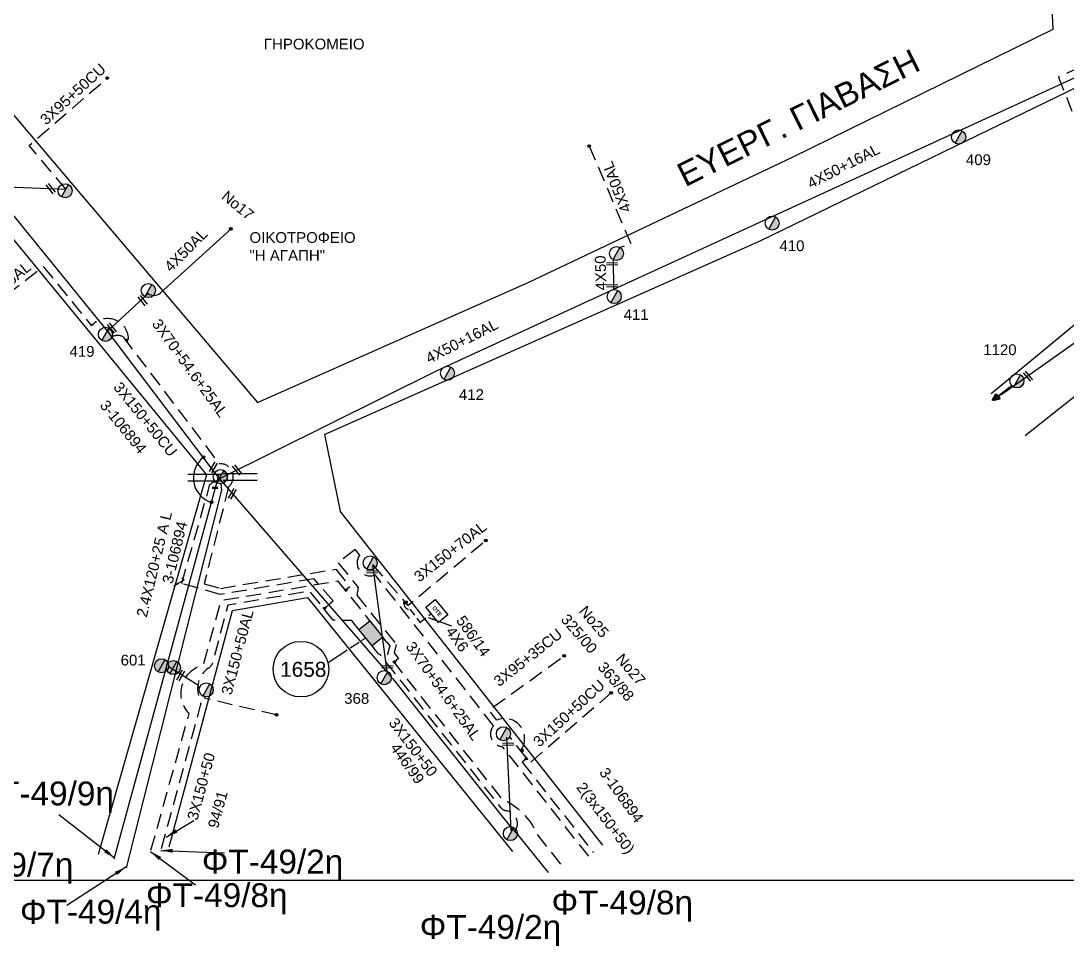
# Model space of a CAD drawing. Header units: millimetres. Extents: x 5010 to 7184, y -101 to 935.
# Drawn here: x 5978.7 to 6154.1, y -100.7 to 54.3 of the extents above; entities that cross this region are included whole.
import ezdxf
from ezdxf.enums import TextEntityAlignment as Align

# ---------------------------------------------------------------- set-up
doc = ezdxf.new("R2010")
doc.units = ezdxf.units.MM
doc.linetypes.add('DASHED', pattern=[19.05, 12.7, -6.35])
for name, color, linetype in [('Link Box 4 Διευθύνσεων', 7, 'Continuous'), ('Pillar OTE', 7, 'Continuous'), ('Γέφυρες Εναερίου Δικτύου', 7, 'Continuous'), ('Γυμνά εναέρια ΧΤ (3Φ)   4x50AL', 7, 'Continuous'), ('Γυμνά εναέρια ΧΤ και ΦΟΠ (3Φ)   4x50+16AL', 7, 'Continuous'), ('Επίτονοι', 7, 'Continuous'), ('Επιγραφές - Σχήματα', 7, 'Continuous'), ('Καλώδια ΧΤ   3x150+50AL', 7, 'DASHED'), ('Καλώδια ΧΤ   3x150+50CU', 7, 'DASHED'), ('Καλώδια ΧΤ   3x150+70AL', 7, 'DASHED'), ('Καλώδια ΧΤ   3x95+35CU', 7, 'DASHED'), ('Καλώδια ΧΤ   3x95+50CU', 7, 'DASHED'), ('Καλώδια ΧΤ   4x50AL', 7, 'DASHED'), ('Μηχανική τομή', 7, 'Continuous'), ('Στύλος Ξύλινος', 7, 'Continuous'), ('Στύλος Ξύλινος @ 1', 7, 'Continuous'), ('Στύλος ΦΜ', 7, 'Continuous'), ('Στύλος ΦΜ @ 1', 7, 'Continuous'), ('Συνδέσεις', 7, 'Continuous'), ('Συνεστραμμένα ΧΤ   3x70+54.6+25AL', 7, 'SYN_LINE'), ('Συνεστραμμένα ΧΤ   4x120+25AL', 7, 'SYN_LINE'), ('Τομή', 7, 'Continuous'), ('Υπόβαθρο ΔΕΗ', 7, 'Continuous'), ('Υπόγεια καλώδια Παροχών ΧΤ   4x6', 7, 'DASHED')]:
    doc.layers.add(name, color=color, linetype=linetype)
doc.styles.get("Standard").update_dxf_attribs({"font": 'arial.ttf'})
doc.linetypes.add('SYN_LINE', pattern='A,0.5,-0.0001,["/\\/\\/\\/",Standard,S=0.1,R=0,X=0,Y=-0.05],-0.25', length=0.7501)
doc.dimstyles.new('ISO-25', dxfattribs={"dimtxt": 2.5, "dimasz": 2.5, "dimexe": 1.25, "dimexo": 0.625, "dimtad": 1, "dimtxsty": 'Standard', "dimcen": 2.5, "dimaunit": 2, "dimazin": 0, "dimtfac": 1, "dimtmove": 0, "dimatfit": 3, "dimfxl": 1, "dimarcsym": 0})

# ---------------------------------------------------------------- blocks, each defined once
blk = doc.blocks.new('ΥΠΑΡΧΩΝ ΤΣΙΜΕΝΤΕΝΙΟΣ ΣΤΥΛΟΣ')
at = {"layer": 'Στύλος ΦΜ'}
blk.add_hatch(color=256, dxfattribs=at).paths.add_polyline_path([(-1.29, -2.28, 0.574793), (2.62, 0, 0.268822), (1.3, 2.27)])
blk.add_line((-1.29, -2.28), (1.3, 2.27), dxfattribs=at)
blk.add_circle((0, 0), 2.62, dxfattribs=at)
at = {"layer": 'Στύλος ΦΜ', "flags": 4}
for tag, p in [('ΑΡΙΘΜΟΣ', (-4.68, 8.05)), ('ΤΥΠΟΣ', (-4.91, 3.03))]:
    blk.add_attdef(tag, p, '', height=4, dxfattribs=at)
blk = doc.blocks.new('ΤΟΜΗ')
at = {"layer": 'Τομή', "ltscale": 40}
for p, q in [((-5.68, 0), (5.68, 0)), ((5.68, -2.33), (-5.68, -2.33))]:
    blk.add_line(p, q, dxfattribs=at)
blk = doc.blocks.new('ΕΠΙΤΟΝΟΣ')
at = {"layer": 'Επίτονοι', "lineweight": 40, "ltscale": 40}
blk.add_hatch(color=256, dxfattribs=at).paths.add_polyline_path([(-1.13, 6.47), (0, 9.1), (1.13, 6.47)])
for p, q in [((-1.13, 6.47), (0, 9.1)), ((0, 9.1), (1.13, 6.47)), ((1.13, 6.47), (-1.13, 6.47)), ((-1.13, 6.47), (0, 6.47)), ((0, 6.47), (0, 0))]:
    blk.add_line(p, q, dxfattribs=at)
blk = doc.blocks.new('ΥΠΑΡΧΩΝ ΞΥΛΙΝΟΣ ΣΤΥΛΟΣ')
at = {"layer": 'Στύλος Ξύλινος'}
h = blk.add_hatch(color=7, dxfattribs=at)
h.paths.add_polyline_path([(-2.62, 0, 0.270008), (-1.29, -2.28), (1.3, 2.27, 0.576266)])
h.paths.add_polyline_path([(-1.29, -2.28, 0.574793), (2.62, 0, 0.268822), (1.3, 2.27)])
at = {"layer": 'Στύλος Ξύλινος', "color": 7}
blk.add_line((-1.29, -2.28), (1.3, 2.27), dxfattribs=at)
blk.add_circle((0, 0), 2.62, dxfattribs=at)
at = {"layer": 'Στύλος Ξύλινος', "flags": 4}
for tag, p in [('ΑΡΙΘΜΟΣ', (-4.91, 8.6)), ('ΤΥΠΟΣ', (-4.85, 3.39))]:
    blk.add_attdef(tag, p, '', height=4, dxfattribs=at)
blk = doc.blocks.new('ΜΗΧΑΝΙΚΗ ΤΟΜΗ')
at = {"layer": 'Μηχανική τομή', "ltscale": 40}
for p, q in [((-1.89, 0.78), (1.89, 0.78)), ((1.89, 0), (-1.89, 0))]:
    blk.add_line(p, q, dxfattribs=at)
blk = doc.blocks.new('_ΣΥΝΔΕΣΗ')
at = {"layer": 'Συνδέσεις', "linetype": 'SYN_LINE', "ltscale": 40}
blk.add_hatch(color=256, dxfattribs=at).paths.add_polyline_path([(0.5, -0.01, 1), (-0.5, -0.01, 1)])
at = {"layer": 'Συνδέσεις'}
blk.add_circle((0, -0.01), 0.5, dxfattribs=at)
blk = doc.blocks.new('LINK BOX 4 ΑΝΑΧΩΡΗΣΕΩΝ')
at = {"layer": 'Link Box 4 Διευθύνσεων', "ltscale": 40}
blk.add_hatch(color=256, dxfattribs=at).paths.add_polyline_path([(-3.54, 0), (-3.54, -4.67), (3.54, -4.67), (3.54, 0)])
for p, q in [((-3.54, 0), (-5.33, 0)), ((5.33, 0), (3.54, 0)), ((-3.54, -4.67), (-5.33, -4.67)), ((5.33, -4.67), (3.54, -4.67))]:
    blk.add_line(p, q, dxfattribs=at)
blk.add_lwpolyline([(-3.54, -4.67), (-3.54, 0), (3.54, 0), (3.54, -4.67)], close=True, dxfattribs=at)
blk = doc.blocks.new('PILLAR ΟΤΕ')
at = {"layer": 'Pillar OTE', "ltscale": 40}
blk.add_lwpolyline([(-3.31, 2.02), (3.39, 2.02), (3.39, -1.99), (-3.31, -1.99)], close=True, dxfattribs=at)
at = {"layer": 'Pillar OTE', "insert": (-1.81, 0.71), "char_height": 1.3575, "width": 109.961, "attachment_point": 1}
blk.add_mtext('{\\fArial|b1|i0|c161|p34;OTE}', dxfattribs=at)
blk = doc.blocks.new('TSONTA XT1')
at = {"ltscale": 40}
h = blk.add_hatch(color=256, dxfattribs=at)
h.dxf.hatch_style = 1
h.paths.add_polyline_path([(595.96, 2487.66), (597.07, 2488.77), (595.96, 2489.87), (594.85, 2488.77)])
blk.add_lwpolyline([(594.85, 2488.77), (595.96, 2489.87), (597.07, 2488.77), (595.96, 2487.66)], close=True, dxfattribs=at)

msp = doc.modelspace()

# ---------------------------------------------------------------- hatches: boundary and pattern name
at = {"layer": 'Pillar OTE', "ltscale": 40}
h = msp.add_hatch(color=256, dxfattribs=at)
h.dxf.hatch_style = 1
h.paths.add_polyline_path([(5996.43, 0.55), (5996.69, 1.04), (5996.15, 0.93)])
h = msp.add_hatch(color=256, dxfattribs=at)
h.dxf.hatch_style = 1
h.paths.add_polyline_path([(6033.19, -41.31), (6033.45, -40.83), (6032.91, -40.94)])
h = msp.add_hatch(color=256, dxfattribs=at)
h.dxf.hatch_style = 1
h.paths.add_polyline_path([(6029.63, -44.36), (6029.89, -43.88), (6029.35, -43.99)])
h = msp.add_hatch(color=256, dxfattribs=at)
h.dxf.hatch_style = 1
h.paths.add_polyline_path([(6041.36, -53.37), (6041.61, -52.88), (6041.07, -53)])
h = msp.add_hatch(color=256, dxfattribs=at)
h.dxf.hatch_style = 1
h.paths.add_polyline_path([(6063.35, -69.1), (6063.1, -69.59), (6063.65, -69.46)])

# ---------------------------------------------------------------- linework, layer by layer
at = {"color": 7, "linetype": 'Continuous', "ltscale": 0.05}
msp.add_arc((6011.93, -22.25), 4.33, 128.0221, 252.421, dxfattribs=at)
at = {"layer": 'Pillar OTE', "ltscale": 40}
for points in [[(5996.15, 0.93), (5996.69, 1.04), (5996.43, 0.55), (5996.15, 0.93)], [(6032.91, -40.94), (6033.45, -40.83), (6033.19, -41.31), (6032.91, -40.94)], [(6029.35, -43.99), (6029.89, -43.88), (6029.63, -44.36), (6029.35, -43.99)], [(6041.07, -53), (6041.61, -52.88), (6041.36, -53.37), (6041.07, -53)], [(6063.65, -69.46), (6063.1, -69.59), (6063.35, -69.1), (6063.65, -69.46)]]:
    msp.add_lwpolyline(points, dxfattribs=at)
at = {"layer": 'Γέφυρες Εναερίου Δικτύου', "color": 27, "linetype": 'SYN_LINE', "ltscale": 10}
msp.add_line((5993.11, 2.21), (6000, 8.63), dxfattribs=at)
at = {"layer": 'Γέφυρες Εναερίου Δικτύου', "color": 62, "linetype": 'DASHED', "ltscale": 0.2, "flags": 128}
msp.add_lwpolyline([(6021.55, -61.98), (6009.61, -59.25), (6009.28, -58.67)], dxfattribs=at)
at = {"layer": 'Γέφυρες Εναερίου Δικτύου', "color": 62, "linetype": 'SYN_LINE', "ltscale": 15, "flags": 128}
msp.add_lwpolyline([(6060.88, -81.45), (6060.15, -65.7)], dxfattribs=at)
at = {"layer": 'Γέφυρες Εναερίου Δικτύου', "color": 27, "linetype": 'SYN_LINE', "ltscale": 20}
msp.add_arc((6001, 9.95), 1.65, 232.8816, 309.2374, dxfattribs=at)
at = {"layer": 'Γυμνά εναέρια ΧΤ (3Φ)   4x50AL', "color": 1, "linetype": 'DASHED', "ltscale": 0.2, "flags": 128}
msp.add_lwpolyline([(6073.96, 33.34), (6080.95, 16.91), (6079.12, 16.35)], dxfattribs=at)
at = {"layer": 'Γυμνά εναέρια ΧΤ (3Φ)   4x50AL', "color": 1, "flags": 128}
msp.add_lwpolyline([(6077.95, 14.31), (6078.01, 9.28)], dxfattribs=at)
at = {"layer": 'Γυμνά εναέρια ΧΤ και ΦΟΠ (3Φ)   4x50+16AL', "color": 1, "flags": 128}
msp.add_lwpolyline([(6160.71, 47.25), (6078.01, 9.28), (6048.42, -4.36), (6011.98, -22.43)], dxfattribs=at)
at = {"layer": 'Επιγραφές - Σχήματα', "color": 1, "linetype": 'SYN_LINE', "ltscale": 10}
msp.add_line((6061.22, -81.17), (6067.05, -88.38), dxfattribs=at)
at = {"layer": 'Επιγραφές - Σχήματα'}
msp.add_lwpolyline([(5045.81, 913.83), (7035.6, 913.83), (7035.6, -89.73), (5045.81, -89.73)], close=True, dxfattribs=at)
at = {"layer": 'Επιγραφές - Σχήματα', "linetype": 'Continuous', "ltscale": 0.2}
msp.add_circle((6025.63, -54.33), 4.66, dxfattribs=at)
at = {"layer": 'Καλώδια ΧΤ   3x150+50AL', "color": 7, "linetype": 'DASHED', "ltscale": 0.2}
for points in [[(5993.95, 1.34, -0.268972), (5995.83, 1.35), (6011.93, -19.9, -0.734508), (6013.5, -23.75), (6009.41, -40.02), (6012.16, -40.79), (6031.48, -37.57), (6033.84, -40.51), (6033.45, -40.83)], [(6029.89, -43.88), (6031.03, -42.89), (6027.83, -39.19), (6012.1, -41.81), (6005.65, -39.97), (6010.38, -23.41, -0.258144), (6011.35, -22.97)], [(6073.87, -85.69), (6059.43, -67.32, -0.625174), (6057.93, -63.8), (6038.09, -38.53, -0.765661), (6035.49, -35.22), (6034.73, -34.25), (6031.9, -36.49), (6035.25, -40.65), (6034.99, -41.93), (6041.61, -50.17), (6041.25, -51.61), (6042, -52.56), (6041.61, -52.88)]]:
    msp.add_lwpolyline(points, format="xyb", dxfattribs=at)
at = {"layer": 'Καλώδια ΧΤ   3x150+50AL', "color": 133, "linetype": 'DASHED', "ltscale": 0.2, "flags": 128}
for points in [[(6000.49, -84.68), (6006.9, -61.77, -0.57448), (6009.3, -53.59), (6012.27, -42.8), (6031.79, -39.55), (6036.6, -45.52)], [(6039.94, -49.68), (6040.52, -50.4), (6040.16, -51.84), (6059.27, -76.05, -0.198729), (6065.17, -81.99), (6069.7, -87.7)]]:
    msp.add_lwpolyline(points, format="xyb", dxfattribs=at)
at = {"layer": 'Καλώδια ΧΤ   3x150+50AL', "color": 1, "ltscale": 0.2, "flags": 128}
for points in [[(6034.78, -46.99), (6034.15, -46.2), (6031.05, -46.11), (6027.12, -41.25), (6013.36, -43.62), (6010.87, -53.11, -0.182476), (6010.11, -54.19, 0.364596), (6008.67, -59.23, -0.196634), (6008.71, -60.62), (6002.15, -84.7)], [(6061.37, -81.59, 0.615963), (6060.03, -78.07, -0.23556), (6059.15, -77.51), (6038.93, -51.89), (6038.67, -51.83), (6038.12, -51.14)]]:
    msp.add_lwpolyline(points, format="xyb", dxfattribs=at)
at = {"layer": 'Καλώδια ΧΤ   3x150+50AL', "color": 7, "linetype": 'DASHED', "ltscale": 0.2}
msp.add_lwpolyline([(6063.1, -69.59), (6062.72, -69.89), (6074.66, -85.07)], dxfattribs=at)
msp.add_arc((6012.12, -22.07), 1.18, 304.5127, 96.5811, dxfattribs=at)
at = {"layer": 'Καλώδια ΧΤ   3x150+50CU', "color": 62, "linetype": 'DASHED', "ltscale": 0.2, "flags": 128}
msp.add_lwpolyline([(6077.64, -58.3), (6064.07, -69.99), (6062.43, -67.95), (6060.64, -65.63)], dxfattribs=at)
at = {"layer": 'Καλώδια ΧΤ   3x150+70AL', "color": 27, "linetype": 'DASHED', "ltscale": 0.2, "flags": 128}
msp.add_lwpolyline([(5970.39, 3.81), (5982.44, 13.17), (5990.52, 3.21, -0.699045), (5996.69, 1.04)], format="xyb", dxfattribs=at)
at = {"layer": 'Καλώδια ΧΤ   3x150+70AL', "color": 62, "linetype": 'DASHED', "ltscale": 0.2, "flags": 128}
msp.add_lwpolyline([(6037.66, -36.82), (6043.58, -43.66), (6056.6, -32.78)], dxfattribs=at)
at = {"layer": 'Καλώδια ΧΤ   3x95+35CU', "color": 62, "linetype": 'DASHED', "ltscale": 0.2, "flags": 128}
for points in [[(6062.62, -67.73, 0.731325), (6058.47, -62.86), (6057.13, -61.2), (6069.77, -52.09)], [(6062.66, -67.95, -0.014816), (6062.49, -68.05, -0.014816)]]:
    msp.add_lwpolyline(points, format="xyb", dxfattribs=at)
at = {"layer": 'Καλώδια ΧΤ   3x95+50CU', "color": 27, "linetype": 'DASHED', "ltscale": 0.2, "flags": 128}
msp.add_lwpolyline([(5986.24, 26.13), (5980.08, 33.45), (5993.13, 44.69)], dxfattribs=at)
at = {"layer": 'Καλώδια ΧΤ   4x50AL', "color": 27, "linetype": 'SYN_LINE', "ltscale": 20}
msp.add_line((6002.04, 8.67), (6013.87, 19.43), dxfattribs=at)
at = {"layer": 'Καλώδια ΧΤ   4x50AL', "color": 151, "linetype": 'DASHED', "ltscale": 0.2, "flags": 128}
msp.add_lwpolyline([(6159.71, 48.18), (6152.61, 44.89), (6157.64, 32.12)], dxfattribs=at)
at = {"layer": 'Συνεστραμμένα ΧΤ   3x70+54.6+25AL', "color": 27, "linetype": 'SYN_LINE', "ltscale": 20, "flags": 128}
msp.add_lwpolyline([(6011.98, -22.43), (5993.1, 2.47), (5973.44, 26.62), (5942.53, 57.49)], dxfattribs=at)
at = {"layer": 'Συνεστραμμένα ΧΤ   3x70+54.6+25AL', "color": 27, "linetype": 'SYN_LINE', "ltscale": 15, "flags": 128}
msp.add_lwpolyline([(5973.44, 26.62), (5986.24, 26.13)], dxfattribs=at)
at = {"layer": 'Συνεστραμμένα ΧΤ   3x70+54.6+25AL', "color": 151, "linetype": 'SYN_LINE', "ltscale": 20, "flags": 128}
msp.add_lwpolyline([(6159.88, 3.54), (6143.1, -8.3)], dxfattribs=at)
at = {"layer": 'Συνεστραμμένα ΧΤ   3x70+54.6+25AL', "color": 62, "linetype": 'SYN_LINE', "ltscale": 15, "flags": 128}
for points in [[(6011.98, -22.43), (6039.86, -54.61)], [(6040.09, -54.88), (6041.04, -55.97), (6061.13, -81.25)]]:
    msp.add_lwpolyline(points, dxfattribs=at)
at = {"layer": 'Συνεστραμμένα ΧΤ   3x70+54.6+25AL', "color": 62, "linetype": 'SYN_LINE', "ltscale": 20, "flags": 128}
msp.add_lwpolyline([(6040.07, -54.71), (6037.66, -36.82)], dxfattribs=at)
at = {"layer": 'Συνεστραμμένα ΧΤ   3x70+54.6+25AL', "color": 62, "linetype": 'SYN_LINE', "ltscale": 0.0005, "flags": 128}
msp.add_lwpolyline([(6008.63, -57.51), (6008.35, -57.01), (6003.39, -53.9)], dxfattribs=at)
at = {"layer": 'Συνεστραμμένα ΧΤ   4x120+25AL', "color": 27, "linetype": 'SYN_LINE', "ltscale": 15, "flags": 128}
msp.add_lwpolyline([(6011.89, -21.72), (5994.28, -86.19)], dxfattribs=at)
at = {"layer": 'Συνεστραμμένα ΧΤ   4x120+25AL', "color": 62, "linetype": 'SYN_LINE', "ltscale": 15, "flags": 128}
msp.add_lwpolyline([(6012.23, -23.25), (6012.34, -24.36), (5996.34, -87.63)], dxfattribs=at)
at = {"layer": 'Υπόβαθρο ΔΕΗ', "flags": 128}
for points in [[(5964.51, 53.78), (6018.37, -9.63), (6063.7, 10.47), (6108.15, 31.52), (6151.73, 52.91), (6151.46, 58.75), (6106.28, 111.26), (6079.58, 141.47), (6066.53, 169.59), (6029.94, 164.21), (6025.44, 159.97), (6023.83, 117.34), (5984.68, 75.58), (5964.51, 53.78)], [(6029.57, -15), (6102.59, 17.47), (6161.98, 46.27), (6180.91, 24.91), (6158.78, 6.23), (6141.33, -8.19)], [(6029.57, -15), (6102.59, 17.47), (6161.98, 46.27), (6180.91, 24.91), (6158.78, 6.23), (6141.33, -8.19)], [(5967.07, -87.38), (5960.67, -85.83), (5936.48, -67.52), (5950.48, 27.72), (5956.1, 35.44), (5960.86, 37.77), (5993.25, -1.6), (6009.8, -21.76), (5991.66, -85.4)], [(6147.03, -15.18), (6167.5, 1.05), (6187.11, 18.4), (6233.7, -34.73), (6215.81, -51.34), (6201.56, -62.3), (6190.5, -71.54), (6172.96, -84.31)], [(6147.03, -15.18), (6167.5, 1.05), (6187.11, 18.4), (6233.7, -34.73), (6215.81, -51.34), (6201.56, -62.3), (6190.5, -71.54), (6172.96, -84.31)], [(6029.57, -15), (6032.22, -27.87)], [(6076.23, -83.84), (6032.22, -27.87)], [(6005.7, -39.56), (6006.07, -39.34), (6005.68, -39.08)], [(6003.55, -84.1), (6014.18, -44.5), (6026.71, -42.34), (6061.11, -84.87)], [(6003.55, -84.1), (6014.18, -44.5), (6026.71, -42.34), (6061.11, -84.87)], [(6035.78, -49.51), (6036.45, -49.06)], [(6033.9, -50.76), (6035.37, -49.78)], [(6030.17, -53.25), (6033.38, -51.11)]]:
    msp.add_lwpolyline(points, dxfattribs=at)
at = {"layer": 'Υπόγεια καλώδια Παροχών ΧΤ   4x6', "color": 62, "linetype": 'DASHED', "ltscale": 0.1}
msp.add_lwpolyline([(6042.91, -43.37, 0.437716), (6043.87, -44.3), (6045.59, -46.49), (6047.42, -45.06)], format="xyb", dxfattribs=at)

# ---------------------------------------------------------------- block references
at = {"layer": 'Link Box 4 Διευθύνσεων', "xscale": 0.500000000000286, "yscale": 0.500000000000286, "zscale": 0.500000000000286, "rotation": 308.809104710781}
msp.add_blockref('LINK BOX 4 ΑΝΑΧΩΡΗΣΕΩΝ', (6038.27, -47.6), dxfattribs=at)
at = {"layer": 'Pillar OTE', "xscale": 0.4999999999999999, "yscale": 0.4999999999999999, "zscale": 0.4999999999999999, "rotation": 309.1551597204174}
msp.add_blockref('PILLAR ΟΤΕ', (6048.4, -44.57), dxfattribs=at)
at = {"layer": 'Επίτονοι', "xscale": 0.4499999999997741, "yscale": 0.4499999999997741, "zscale": 0.4499999999997741, "rotation": 127.0494161929525}
msp.add_blockref('ΕΠΙΤΟΝΟΣ', (6144.82, -6.86), dxfattribs=at)
msp.add_blockref('ΕΠΙΤΟΝΟΣ', (6144.82, -6.86), dxfattribs=at)
at = {"layer": 'Μηχανική τομή'}
for p, xscale, yscale, zscale, rotation in [((5983.84, 26.32), 0.5000000000003741, 0.5000000000003741, 0.5000000000003741, 128.7224405600965), ((6077.78, 13.8), 0.500000000000115, 0.500000000000115, 0.500000000000115, 182.0096597339302), ((6077.8, 10.11), 0.500000000000115, 0.500000000000115, 0.500000000000115, 182.0096597339302), ((5999.25, 7.56), 0.5000000000003741, 0.5000000000003741, 0.5000000000003741, 128.7224405600965), ((5994.08, 2.96), 0.5000000000003741, 0.5000000000003741, 0.5000000000003741, 128.7224405600965), ((6147.66, -5.11), 0.5000000000001956, 0.5000000000001956, 0.5000000000001956, 130.9498162312883), ((6011.11, -20.61), 0.5000000000004169, 0.5000000000004169, 0.5000000000004169, 59.10791404889711), ((6015.08, -20.81), 0.5000000000003741, 0.5000000000003741, 0.5000000000003741, 128.7224405600965), ((6014.29, -25.04), 0.5000000000004169, 0.5000000000004169, 0.5000000000004169, 59.10791404889711), ((6037.55, -37.84), 0.5000000000003234, 0.5000000000003234, 0.5000000000003234, 181.2048069370081), ((6040.14, -53.75), 0.5000000000003234, 0.5000000000003234, 0.5000000000003234, 181.2048069370081), ((6005.63, -55.48), 0.5000000000004169, 0.5000000000004169, 0.5000000000004169, 59.10791404889711), ((6060.38, -66.7), 0.5000000000003234, 0.5000000000003234, 0.5000000000003234, 181.2048069370081)]:
    msp.add_blockref('ΜΗΧΑΝΙΚΗ ΤΟΜΗ', p, dxfattribs=dict(at, xscale=xscale, yscale=yscale, zscale=zscale, rotation=rotation))
at = {"layer": 'Μηχανική τομή', "xscale": 0.25, "yscale": 0.25, "zscale": 0.25}
msp.add_blockref('ΜΗΧΑΝΙΚΗ ΤΟΜΗ', (6011.25, -24.04), dxfattribs=at)
at = {"layer": 'Στύλος Ξύλινος @ 1', "ltscale": 40}
ref = msp.add_blockref('ΥΠΑΡΧΩΝ ΞΥΛΙΝΟΣ ΣΤΥΛΟΣ', (6002.27, -53.76), dxfattribs=dict(at, xscale=0.4499999999998181, yscale=0.4499999999998181, zscale=0.4499999999998181))
ref.add_attrib('ΑΡΙΘΜΟΣ', '601', (5995.41, -53.71), dxfattribs={"layer": 'Στύλος Ξύλινος', "height": 1.8, "flags": 4})
at = {"layer": 'Στύλος Ξύλινος @ 1', "ltscale": 40, "xscale": 0.4499999999998181, "yscale": 0.4499999999998181, "zscale": 0.4499999999998181}
msp.add_blockref('ΥΠΑΡΧΩΝ ΞΥΛΙΝΟΣ ΣΤΥΛΟΣ', (6004.26, -54.07), dxfattribs=at)
at = {"layer": 'Στύλος ΦΜ @ 1', "ltscale": 40}
ref = msp.add_blockref('ΥΠΑΡΧΩΝ ΤΣΙΜΕΝΤΕΝΙΟΣ ΣΤΥΛΟΣ', (6135.88, 34.85), dxfattribs=dict(at, xscale=0.4499999999998181, yscale=0.4499999999998181, zscale=0.4499999999998181))
ref.add_attrib('ΤΥΠΟΣ', '409', (6137.1, 30.15), dxfattribs={"layer": 'Στύλος ΦΜ', "height": 1.8, "flags": 4})
ref = msp.add_blockref('ΥΠΑΡΧΩΝ ΤΣΙΜΕΝΤΕΝΙΟΣ ΣΤΥΛΟΣ', (6135.88, 34.85), dxfattribs=dict(at, xscale=0.4499999999998181, yscale=0.4499999999998181, zscale=0.4499999999998181))
ref.add_attrib('ΤΥΠΟΣ', '409', (6137.1, 30.15), dxfattribs={"layer": 'Στύλος ΦΜ', "height": 1.8, "flags": 4})
at = {"layer": 'Στύλος ΦΜ @ 1', "ltscale": 40, "xscale": 0.4499999999998181, "yscale": 0.4499999999998181, "zscale": 0.4499999999998181}
for p in [(5986.1, 25.85), (5986.1, 25.85), (6078.53, 15.33), (6078.53, 15.33), (6000.06, 9.12), (6000.06, 9.12), (6012.12, -22.07), (6012.12, -22.07), (6037.24, -36.53), (6037.24, -36.53), (6009.77, -57.81), (6009.77, -57.81), (6059.57, -65.15), (6059.57, -65.15), (6060.74, -81.88), (6060.74, -81.88)]:
    msp.add_blockref('ΥΠΑΡΧΩΝ ΤΣΙΜΕΝΤΕΝΙΟΣ ΣΤΥΛΟΣ', p, dxfattribs=at)
at = {"layer": 'Στύλος ΦΜ @ 1', "ltscale": 40}
ref = msp.add_blockref('ΥΠΑΡΧΩΝ ΤΣΙΜΕΝΤΕΝΙΟΣ ΣΤΥΛΟΣ', (6104.62, 20.42), dxfattribs=dict(at, xscale=0.4499999999998181, yscale=0.4499999999998181, zscale=0.4499999999998181))
ref.add_attrib('ΤΥΠΟΣ', '410', (6105.84, 15.73), dxfattribs={"layer": 'Στύλος ΦΜ', "height": 1.8, "flags": 4})
ref = msp.add_blockref('ΥΠΑΡΧΩΝ ΤΣΙΜΕΝΤΕΝΙΟΣ ΣΤΥΛΟΣ', (6078.16, 8.11), dxfattribs=dict(at, xscale=0.4499999999998181, yscale=0.4499999999998181, zscale=0.4499999999998181))
ref.add_attrib('ΤΥΠΟΣ', '411', (6079.73, 4.19), dxfattribs={"layer": 'Στύλος ΦΜ', "height": 1.8, "flags": 4})
ref = msp.add_blockref('ΥΠΑΡΧΩΝ ΤΣΙΜΕΝΤΕΝΙΟΣ ΣΤΥΛΟΣ', (6078.16, 8.11), dxfattribs=dict(at, xscale=0.4499999999998181, yscale=0.4499999999998181, zscale=0.4499999999998181))
ref.add_attrib('ΤΥΠΟΣ', '411', (6079.73, 4.19), dxfattribs={"layer": 'Στύλος ΦΜ', "height": 1.8, "flags": 4})
ref = msp.add_blockref('ΥΠΑΡΧΩΝ ΤΣΙΜΕΝΤΕΝΙΟΣ ΣΤΥΛΟΣ', (5992.86, 1.78), dxfattribs=dict(at, xscale=0.4499999999998181, yscale=0.4499999999998181, zscale=0.4499999999998181))
ref.add_attrib('ΤΥΠΟΣ', '419', (5986.84, -1.98), dxfattribs={"layer": 'Στύλος ΦΜ', "height": 1.8, "flags": 4})
ref = msp.add_blockref('ΥΠΑΡΧΩΝ ΤΣΙΜΕΝΤΕΝΙΟΣ ΣΤΥΛΟΣ', (5992.86, 1.78), dxfattribs=dict(at, xscale=0.4499999999998181, yscale=0.4499999999998181, zscale=0.4499999999998181))
ref.add_attrib('ΤΥΠΟΣ', '419', (5986.84, -1.98), dxfattribs={"layer": 'Στύλος ΦΜ', "height": 1.8, "flags": 4})
ref = msp.add_blockref('ΥΠΑΡΧΩΝ ΤΣΙΜΕΝΤΕΝΙΟΣ ΣΤΥΛΟΣ', (6145.65, -6.02), dxfattribs=dict(at, xscale=0.4499999999998181, yscale=0.4499999999998181, zscale=0.4499999999998181))
ref.add_attrib('ΤΥΠΟΣ', '1120', (6140, -1.69), dxfattribs={"layer": 'Στύλος ΦΜ', "height": 1.8, "flags": 4})
ref = msp.add_blockref('ΥΠΑΡΧΩΝ ΤΣΙΜΕΝΤΕΝΙΟΣ ΣΤΥΛΟΣ', (6145.65, -6.02), dxfattribs=dict(at, xscale=0.4499999999998181, yscale=0.4499999999998181, zscale=0.4499999999998181))
ref.add_attrib('ΤΥΠΟΣ', '1120', (6140, -1.69), dxfattribs={"layer": 'Στύλος ΦΜ', "height": 1.8, "flags": 4})
ref = msp.add_blockref('ΥΠΑΡΧΩΝ ΤΣΙΜΕΝΤΕΝΙΟΣ ΣΤΥΛΟΣ', (6050.2, -4.73), dxfattribs=dict(at, xscale=0.4499999999998181, yscale=0.4499999999998181, zscale=0.4499999999998181))
ref.add_attrib('ΤΥΠΟΣ', '412', (6052.12, -9.21), dxfattribs={"layer": 'Στύλος ΦΜ', "height": 1.8, "flags": 4})
ref = msp.add_blockref('ΥΠΑΡΧΩΝ ΤΣΙΜΕΝΤΕΝΙΟΣ ΣΤΥΛΟΣ', (6039.59, -55.75), dxfattribs=dict(at, xscale=0.4499999999998181, yscale=0.4499999999998181, zscale=0.4499999999998181))
ref.add_attrib('ΤΥΠΟΣ', '368', (6032.89, -60.14), dxfattribs={"layer": 'Στύλος ΦΜ', "height": 1.8, "flags": 4})
ref = msp.add_blockref('ΥΠΑΡΧΩΝ ΤΣΙΜΕΝΤΕΝΙΟΣ ΣΤΥΛΟΣ', (6039.59, -55.75), dxfattribs=dict(at, xscale=0.4499999999998181, yscale=0.4499999999998181, zscale=0.4499999999998181))
ref.add_attrib('ΤΥΠΟΣ', '368', (6032.89, -60.14), dxfattribs={"layer": 'Στύλος ΦΜ', "height": 1.8, "flags": 4})
at = {"layer": 'Συνδέσεις', "xscale": 0.4500000000000455, "yscale": 0.4500000000000455, "zscale": 0.4500000000000455}
for p in [(5993.16, 44.74), (6073.96, 33.35), (6013.9, 19.48), (6009.28, -18.79), (6010.64, -26.33), (6056.61, -32.77), (6069.77, -52.09), (6077.64, -58.3), (6021.55, -61.97), (6062.66, -67.94)]:
    msp.add_blockref('_ΣΥΝΔΕΣΗ', p, dxfattribs=at)
at = {"layer": 'Συνδέσεις', "xscale": 0.3075184835441075, "yscale": 0.3075184835441075, "zscale": 0.3075184835441075, "rotation": 40.84065325197201}
msp.add_blockref('TSONTA XT1', (6405.02, -742), dxfattribs=at)
at = {"layer": 'Τομή', "xscale": 0.5, "yscale": 0.5, "zscale": 0.5}
for p in [(6009.49, -21.64), (6009.49, -21.64), (6015.45, -21.54), (6015.45, -21.54)]:
    msp.add_blockref('ΤΟΜΗ', p, dxfattribs=at)

# ---------------------------------------------------------------- texts
at = {"layer": 'Γυμνά εναέρια ΧΤ (3Φ)   4x50AL', "linetype": 'DASHED', "ltscale": 0.2}
for s, rotation, p in [('4X50AL', 111.2981, (6078.56, 26.47)), ('4X50', 91.8897, (6075.88, 12.07))]:
    msp.add_text(s, height=1.8, rotation=rotation, dxfattribs=at).set_placement(p, align=Align.MIDDLE)
at = {"layer": 'Γυμνά εναέρια ΧΤ και ΦΟΠ (3Φ)   4x50+16AL'}
for rotation, p in [(27.3555, (6116.58, 29.98)), (27.0992, (6052.6, 0.66))]:
    msp.add_text('4X50+16AL', height=1.8, rotation=rotation, dxfattribs=at).set_placement(p, align=Align.MIDDLE)
at = {"layer": 'Επιγραφές - Σχήματα', "linetype": 'DASHED', "ltscale": 0.2}
msp.add_text('3X150+50CU', height=1.8, rotation=309.0394, dxfattribs=at).set_placement((5999.56, -12.44), align=Align.MIDDLE)
at = {"layer": 'Επιγραφές - Σχήματα', "color": 1, "linetype": 'Continuous', "ltscale": 0.2, "char_height": 1.8, "width": 20.5357, "attachment_point": 1}
for s, insert in [('ΓΗΡΟΚΟΜΕΙΟ', (6019.41, 51.33)), ('ΟΙΚΟΤΡΟΦΕΙΟ\\P"Η ΑΓΑΠΗ"', (6017.01, 18.91))]:
    msp.add_mtext(s, dxfattribs=dict(at, insert=insert))
at = {"layer": 'Επιγραφές - Σχήματα', "linetype": 'DASHED', "ltscale": 0.2, "attachment_point": 1}
for s, insert, char_height, width, rotation in [('ΕΥΕΡΓ. ΓΙΑΒΑΣΗ', (6088.25, 29.99), 4, 51.3542, 26.442), ('Νο17', (6013.31, 26.01), 1.8, 10.8079, 320.5055), ('3-106894', (5993.21, -9.02), 1.8, 10.8079, 309.0394), ('Νο25', (6073.48, -43.51), 1.8, 10.8079, 310.6989), ('586/14', (6053.01, -45.13), 1.8, 10.8079, 305.6159), ('325/00', (6070.45, -44.89), 1.8, 10.8079, 310.6989), ('4Χ6', (6051.27, -46.95), 1.8, 10.8079, 305.6159), ('Νο27', (6079.65, -51.51), 1.8, 10.8079, 310.6989), ('363/88', (6076.62, -52.89), 1.8, 10.8079, 310.6989), ('446/99', (6041.98, -66.47), 1.8, 10.8079, 305.6159), ('3-106894', (6077.01, -70.59), 1.8, 10.8079, 305.6159), ('94/91', (6010, -80.65), 1.8, 10.8079, 74.8843)]:
    msp.add_mtext(s, dxfattribs=dict(at, insert=insert, char_height=char_height, width=width, rotation=rotation))
at = {"layer": 'Επιγραφές - Σχήματα', "linetype": 'Continuous', "ltscale": 0.2, "insert": (6022.14, -53.11), "char_height": 2.5, "width": 5.8441, "attachment_point": 1}
msp.add_mtext('1658', dxfattribs=at)
at = {"layer": 'Επιγραφές - Σχήματα', "linetype": 'DASHED', "ltscale": 0.2, "char_height": 4, "width": 17.2922, "attachment_point": 1}
for s, insert in [('ΦΤ-49/9η', (5970.58, -73.16)), ('ΦΤ-49/7η', (5963.77, -85.09)), ('ΦΤ-49/2η', (6009.02, -84.58)), ('ΦΤ-49/8η', (5999.67, -90.21)), ('ΦΤ-49/4η', (5978.54, -92.98)), ('ΦΤ-49/8η', (6067.64, -91.44)), ('ΦΤ-49/2η', (6045.55, -95.53))]:
    msp.add_mtext(s, dxfattribs=dict(at, insert=insert))
at = {"layer": 'Καλώδια ΧΤ   3x150+50AL', "ltscale": 0.2}
for s, rotation, p in [('3X150+50AL', 75.1898, (6014.98, -51.48)), ('3X150+50', 307.2258, (6044.45, -67.39)), ('2(3x150+50)', 307.2258, (6076.54, -79.4))]:
    msp.add_text(s, height=1.8, rotation=rotation, dxfattribs=at).set_placement(p, align=Align.MIDDLE)
at = {"layer": 'Καλώδια ΧΤ   3x150+50AL', "linetype": 'DASHED', "ltscale": 0.2, "insert": (6006.53, -79.31), "char_height": 1.8, "width": 10.8079, "attachment_point": 1, "rotation": 74.8843}
msp.add_mtext('3Χ150+50', dxfattribs=at)
at = {"layer": 'Καλώδια ΧΤ   3x150+50CU', "ltscale": 0.2}
msp.add_text('3X150+50CU', height=1.8, rotation=42.6195, dxfattribs=at).set_placement((6070.55, -61.71), align=Align.MIDDLE)
at = {"layer": 'Καλώδια ΧΤ   3x150+70AL', "ltscale": 0.2}
for s, rotation, p in [('3X150+70AL', 39.1405, (5974.34, 8.83)), ('2.4X120+25 A L', 76.3658, (6001.04, -36.74)), ('3X150+70AL', 38.2279, (6050.65, -34.61))]:
    msp.add_text(s, height=1.8, rotation=rotation, dxfattribs=at).set_placement(p, align=Align.MIDDLE)
at = {"layer": 'Καλώδια ΧΤ   3x150+70AL', "ltscale": 0.2, "insert": (6002.35, -39.72), "char_height": 1.8, "width": 10.8079, "attachment_point": 1, "rotation": 76.3658}
msp.add_mtext('3-106894', dxfattribs=at)
at = {"layer": 'Καλώδια ΧΤ   3x95+35CU', "ltscale": 0.2}
msp.add_text('3X95+35CU', height=1.8, rotation=38.4456, dxfattribs=at).set_placement((6063.68, -52.38), align=Align.MIDDLE)
at = {"layer": 'Καλώδια ΧΤ   3x95+50CU', "ltscale": 0.2}
msp.add_text('3X95+50CU', height=1.8, rotation=42.2466, dxfattribs=at).set_placement((5987.41, 42.04), align=Align.MIDDLE)
at = {"layer": 'Καλώδια ΧΤ   4x50AL', "ltscale": 0.2}
msp.add_text('4X50AL', height=1.8, rotation=44.9727, dxfattribs=at).set_placement((6006.35, 15.92), align=Align.MIDDLE)
at = {"layer": 'Συνεστραμμένα ΧΤ   3x70+54.6+25AL', "ltscale": 20}
for rotation, p in [(305.9356, (6007.04, -3.86)), (305.4591, (6049.51, -57.98))]:
    msp.add_text('3X70+54.6+25AL', height=1.8, rotation=rotation, dxfattribs=at).set_placement(p, align=Align.MIDDLE)

# ---------------------------------------------------------------- leaders
at = {"layer": 'Επιγραφές - Σχήματα', "ltscale": 40}
for points, override in [([(6005.7, -39.56), (6004.28, -40.41)], {"dimasz": 1, "dimtad": 0}), ([(6046.94, -45.68), (6050.89, -47.08)], {"dimasz": 1, "dimtad": 0}), ([(5994.41, -85.98), (5985.07, -78.72)], {"dimasz": 2, "dimtad": 0}), ([(6003.05, -82.47), (6007.67, -79.67)], {"dimasz": 2, "dimtad": 0}), ([(6000.41, -84.87), (6007.95, -90.48)], {"dimasz": 2, "dimtad": 0}), ([(6002.15, -84.7), (6012.81, -85.12)], {"dimasz": 2, "dimtad": 0}), ([(5996.3, -87.49), (5986.38, -93.93)], {"dimasz": 2, "dimtad": 0})]:
    msp.add_leader(points, dimstyle='ISO-25', override=override, dxfattribs=at)

doc.saveas('drawing.dxf')
